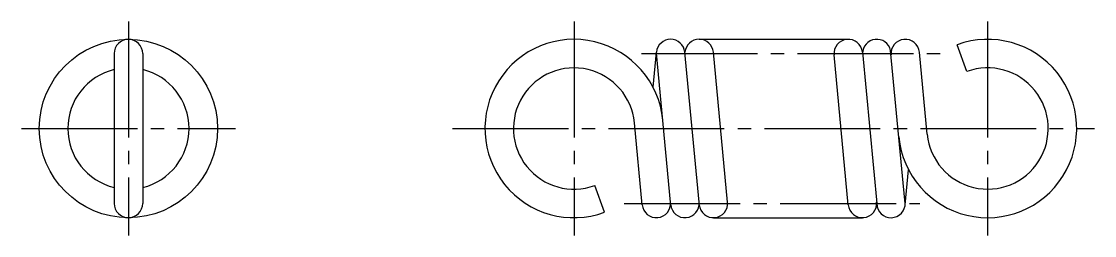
# Model space of a CAD drawing. Extents: x 5.1 to 85.1, y 5 to 65.9.
# Drawn here: x 55 to 85.1, y 59.92 to 65.92 of the extents above; entities outside this region: 2.
import ezdxf

# ---------------------------------------------------------------- set-up
doc = ezdxf.new("R2010")
doc.units = 0
doc.header["$LTSCALE"] = 0.25
doc.linetypes.add('CENTER', pattern=[17.5, 13, -1.5, 1.5, -1.5])
doc.linetypes.add('PHANTOM', pattern=[63.5, 31.75, -6.35, 6.35, -6.35, 6.35, -6.35])
doc.layers.get('0').update_dxf_attribs({"linetype": 'CONTINUOUS'})
doc.layers.add('CENTER', color=1, linetype='CENTER')
doc.styles.get("Standard").update_dxf_attribs({"font": 'txt', "bigfont": 'BIGFONT'})

msp = doc.modelspace()

# ---------------------------------------------------------------- linework, layer by layer
at = {"color": 3, "linetype": 'PHANTOM'}
for p, q in [((74.009, 65.421), (78.19, 65.421)), ((74.409, 60.421), (78.59, 60.421))]:
    msp.add_line(p, q, dxfattribs=at)
for p, q in [((57.6, 65.021), (57.6, 60.821)), ((58.4, 65.021), (58.4, 60.821)), ((72.717, 64.076), (72.811, 65.059)), ((73.207, 60.859), (72.809, 65.037)), ((74.007, 60.859), (73.607, 65.059)), ((74.807, 60.859), (74.407, 65.059)), ((78.588, 65.059), (79.001, 60.73)), ((79.78, 60.912), (79.38, 65.112)), ((80.407, 62.76), (80.188, 65.059)), ((81.518, 64.519), (81.245, 65.271)), ((78.192, 60.783), (77.792, 64.983)), ((58.4, 63.971), (58.4, 63.971)), ((58.4, 62.921), (58.4, 62.921)), ((72.411, 60.783), (72.192, 63.083)), ((79.788, 60.783), (79.882, 61.767)), ((71.355, 60.572), (71.081, 61.324))]:
    msp.add_line(p, q)
msp.add_circle((58, 62.921), 2.5)
for centre, radius, start, end in [((58, 65.021), 0.4, 0, 180), ((70.5, 62.921), 2.5, 5.4403, 290), ((73.209, 65.021), 0.4, 5.4403, 174.5597), ((74.009, 65.021), 0.4, 5.4403, 174.5597), ((78.19, 65.021), 0.4, 5.4403, 185.4403), ((78.99, 65.021), 0.4, 13.137, 180), ((79.79, 65.021), 0.4, 5.4403, 185.4403), ((82.1, 62.921), 2.5, 185.4403, 110), ((58, 62.921), 1.7, 103.609, 256.391), ((58, 62.921), 1.7, 283.609, 76.391), ((70.5, 62.921), 1.7, 5.4403, 290), ((82.1, 62.921), 1.7, 185.4403, 110), ((58, 60.821), 0.4, 180, 0), ((72.809, 60.821), 0.4, 185.4403, 5.4403), ((73.609, 60.821), 0.4, 185.4403, 5.4403), ((74.409, 60.821), 0.4, 185.4403, 5.4403), ((78.59, 60.821), 0.4, 185.4403, 5.4403), ((79.39, 60.821), 0.4, 193.137, 13.137)]:
    msp.add_arc(centre, radius, start, end)
at = {"layer": 'CENTER', "color": 1, "linetype": 'CENTER'}
for p, q in [((58, 65.921), (58, 59.921)), ((70.5, 65.921), (70.5, 59.921)), ((82.1, 65.921), (82.1, 59.921)), ((72.394, 65.021), (80.792, 65.021)), ((55, 62.921), (61, 62.921)), ((67.09, 62.921), (85.1, 62.921)), ((71.907, 60.821), (80.2, 60.821))]:
    msp.add_line(p, q, dxfattribs=at)

# ---------------------------------------------------------------- texts
for s, p in [('AWT5-15', (5, 12.5)), ('AWT05', (5, 5))]:
    msp.add_text(s, height=2).set_placement(p)

doc.saveas('drawing.dxf')
